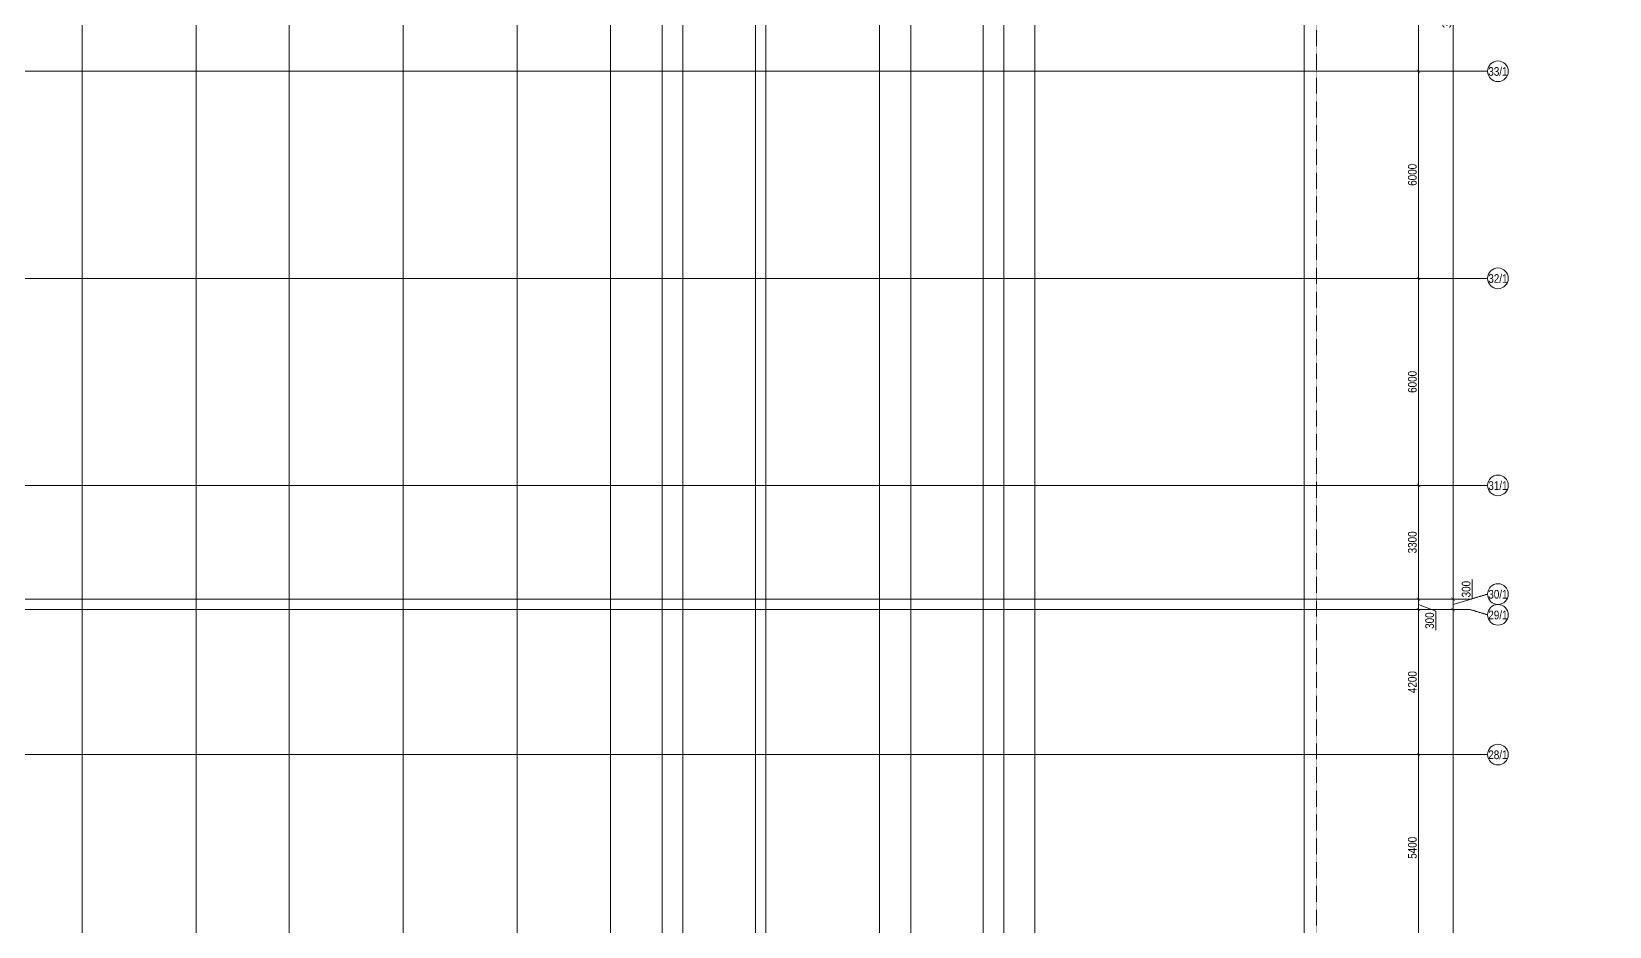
# Model space of a CAD drawing. Header units: millimetres. Extents: x -328335 to 1460319, y -208171 to 164069.
# Drawn here: x 378508 to 424214, y 91320 to 117251 of the extents above; entities that cross this region are included whole.
import ezdxf
from ezdxf import colors
from ezdxf.entities.mleader import LeaderData, LeaderLine
from ezdxf.enums import TextEntityAlignment as Align
from ezdxf.math import Vec2, Vec3

# ---------------------------------------------------------------- set-up
doc = ezdxf.new("R2010")
doc.units = ezdxf.units.MM
doc.header["$LTSCALE"] = 0.5
doc.linetypes.add('CENTER', pattern=[50.8, 31.75, -6.35, 6.35, -6.35])
doc.linetypes.add('DASHED', pattern=[19.05, 12.7, -6.35])
doc.layers.get('Defpoints').update_dxf_attribs({"color": 140})
doc.layers.add('АР_Делит', color=120, linetype='Continuous', lineweight=0, plot=False)
doc.layers.add('АЦ_Выноски', color=7, linetype='Continuous', lineweight=5)
doc.layers.add('РД_Оси_размер', color=8, linetype='Continuous', lineweight=0)
doc.layers.add('РД_Оси_100', color=7, linetype='Continuous', lineweight=0, true_color=0x525252)
doc.styles.add('style1', font='ARIALN.TTF')
doc.styles.add('ккк', font='isocpeur.ttf', dxfattribs={"width": 0.85, "oblique": 15})
doc.dimstyles.new('Dim100_ареал', dxfattribs={"dimscale": 100, "dimtxt": 2.5, "dimasz": 1, "dimexe": 1, "dimexo": 1, "dimgap": 0.5, "dimtad": 1, "dimzin": 12, "dimdsep": 46, "dimtxsty": 'style1', "dimblk": 'ARCHTICK', "dimcen": 1, "dimdle": 1, "dimaunit": 1, "dimadec": 0, "dimazin": 3, "dimtfac": 1, "dimtmove": 1, "dimatfit": 3, "dimldrblk": 'OPEN30', "dimfxl": 2, "dimfxlon": 1, "dimtolj": 1, "dimtzin": 0, "dimlwd": 5, "dimlwe": 5, "dimarcsym": 0})

# ---------------------------------------------------------------- blocks, each defined once
blk = doc.blocks.new('_Dot')
at = {"color": 0, "linetype": 'ByBlock', "lineweight": -2}
blk.add_line((-0.5, 0), (-1, 0), dxfattribs=at)
at = {"color": 0, "linetype": 'ByBlock', "const_width": 0.5}
blk.add_lwpolyline([(-0.25, 0, 1), (0.25, 0, 1)], format="xyb", close=True, dxfattribs=at)
blk = doc.blocks.new('A-iden')
at = {"linetype": 'Continuous', "lineweight": 5}
blk.add_circle((0, -4), 3, dxfattribs=at)
at = {"color": 0, "linetype": 'Continuous', "lineweight": 20, "style": 'ккк', "width": 0.85}
blk.add_attdef('ID', text='', height=4, dxfattribs=at).set_placement((0.31, -3.85), align=Align.MIDDLE_CENTER)
blk = doc.blocks.new('_ArchTick')
at = {"color": 0, "linetype": 'ByBlock', "const_width": 0.15}
blk.add_lwpolyline([(-0.5, -0.5), (0.5, 0.5)], dxfattribs=at)
blk = doc.blocks.new('*D334')
at = {"layer": 'Defpoints', "color": 0, "transparency": 16777216}
for p in [(116910, 96300), (117910, 96300), (116910, 90900)]:
    blk.add_point(p, dxfattribs=at)
at = {"layer": 'РД_Оси_размер', "color": 0, "lineweight": 5, "transparency": 16777216}
for p, q in [((117710, 96300), (118010, 96300)), ((117910, 90800), (117910, 96400)), ((117710, 90900), (118010, 90900))]:
    blk.add_line(p, q, dxfattribs=at)
at = {"layer": 'РД_Оси_размер', "color": 0, "lineweight": 5, "transparency": 16777216, "xscale": 100, "yscale": 100, "zscale": 100}
for p, rotation in [((117910, 96300), 90), ((117910, 90900), 270)]:
    blk.add_blockref('_ArchTick', p, dxfattribs=dict(at, rotation=rotation))
at = {"layer": 'РД_Оси_размер', "color": 0, "transparency": 16777216, "insert": (117732, 93600), "char_height": 250, "attachment_point": 5, "rotation": 90, "style": 'style1'}
blk.add_mtext('\\A1;5400', dxfattribs=at)
blk = doc.blocks.new('_Open30')
at = {"color": 0, "linetype": 'ByBlock', "lineweight": -2}
for p, q in [((-1, 0.27), (0, 0)), ((0, 0), (-1, -0.27)), ((0, 0), (-1, 0))]:
    blk.add_line(p, q, dxfattribs=at)
blk = doc.blocks.new('*D335')
at = {"layer": 'Defpoints', "color": 0, "transparency": 16777216}
for p in [(116910, 100500), (117910, 100500), (116910, 96300)]:
    blk.add_point(p, dxfattribs=at)
at = {"layer": 'РД_Оси_размер', "color": 0, "lineweight": 5, "transparency": 16777216}
for p, q in [((117910, 96200), (117910, 100600)), ((117710, 100500), (118010, 100500)), ((117710, 96300), (118010, 96300))]:
    blk.add_line(p, q, dxfattribs=at)
at = {"layer": 'РД_Оси_размер', "color": 0, "lineweight": 5, "transparency": 16777216, "xscale": 100, "yscale": 100, "zscale": 100}
for p, rotation in [((117910, 100500), 90), ((117910, 96300), 270)]:
    blk.add_blockref('_ArchTick', p, dxfattribs=dict(at, rotation=rotation))
at = {"layer": 'РД_Оси_размер', "color": 0, "transparency": 16777216, "insert": (117732, 98400), "char_height": 250, "attachment_point": 5, "rotation": 90, "style": 'style1'}
blk.add_mtext('\\A1;4200', dxfattribs=at)
blk = doc.blocks.new('*D336')
at = {"layer": 'Defpoints', "color": 0, "transparency": 16777216}
for p in [(116910, 100800), (117910, 100800), (116910, 100500)]:
    blk.add_point(p, dxfattribs=at)
at = {"layer": 'РД_Оси_размер', "color": 0, "lineweight": 5, "transparency": 16777216}
for p, q in [((117710, 100800), (118010, 100800)), ((117910, 100400), (117910, 100900)), ((117910, 100650), (118410, 100458)), ((117710, 100500), (118010, 100500)), ((118410, 100458), (118410, 99905))]:
    blk.add_line(p, q, dxfattribs=at)
at = {"layer": 'РД_Оси_размер', "color": 0, "lineweight": 5, "transparency": 16777216, "xscale": 100, "yscale": 100, "zscale": 100}
for p, rotation in [((117910, 100800), 90), ((117910, 100500), 270)]:
    blk.add_blockref('_ArchTick', p, dxfattribs=dict(at, rotation=rotation))
at = {"layer": 'РД_Оси_размер', "color": 0, "transparency": 16777216, "insert": (118232, 100182), "char_height": 250, "attachment_point": 5, "rotation": 90, "style": 'style1'}
blk.add_mtext('\\A1;300', dxfattribs=at)
blk = doc.blocks.new('*D337')
at = {"layer": 'Defpoints', "color": 0, "transparency": 16777216}
for p in [(116910, 104100), (117910, 104100), (116910, 100800)]:
    blk.add_point(p, dxfattribs=at)
at = {"layer": 'РД_Оси_размер', "color": 0, "lineweight": 5, "transparency": 16777216}
for p, q in [((117710, 104100), (118010, 104100)), ((117910, 100700), (117910, 104200)), ((117710, 100800), (118010, 100800))]:
    blk.add_line(p, q, dxfattribs=at)
at = {"layer": 'РД_Оси_размер', "color": 0, "lineweight": 5, "transparency": 16777216, "xscale": 100, "yscale": 100, "zscale": 100}
for p, rotation in [((117910, 104100), 90), ((117910, 100800), 270)]:
    blk.add_blockref('_ArchTick', p, dxfattribs=dict(at, rotation=rotation))
at = {"layer": 'РД_Оси_размер', "color": 0, "transparency": 16777216, "insert": (117732, 102450), "char_height": 250, "attachment_point": 5, "rotation": 90, "style": 'style1'}
blk.add_mtext('\\A1;3300', dxfattribs=at)
blk = doc.blocks.new('*D338')
at = {"layer": 'Defpoints', "color": 0, "transparency": 16777216}
for p in [(116910, 110100), (117910, 110100), (116910, 104100)]:
    blk.add_point(p, dxfattribs=at)
at = {"layer": 'РД_Оси_размер', "color": 0, "lineweight": 5, "transparency": 16777216}
for p, q in [((117910, 104000), (117910, 110200)), ((117710, 110100), (118010, 110100)), ((117710, 104100), (118010, 104100))]:
    blk.add_line(p, q, dxfattribs=at)
at = {"layer": 'РД_Оси_размер', "color": 0, "lineweight": 5, "transparency": 16777216, "xscale": 100, "yscale": 100, "zscale": 100}
for p, rotation in [((117910, 110100), 90), ((117910, 104100), 270)]:
    blk.add_blockref('_ArchTick', p, dxfattribs=dict(at, rotation=rotation))
at = {"layer": 'РД_Оси_размер', "color": 0, "transparency": 16777216, "insert": (117732, 107100), "char_height": 250, "attachment_point": 5, "rotation": 90, "style": 'style1'}
blk.add_mtext('\\A1;6000', dxfattribs=at)
blk = doc.blocks.new('*D339')
at = {"layer": 'Defpoints', "color": 0, "transparency": 16777216}
for p in [(116910, 116100), (117910, 116100), (116910, 110100)]:
    blk.add_point(p, dxfattribs=at)
at = {"layer": 'РД_Оси_размер', "color": 0, "lineweight": 5, "transparency": 16777216}
for p, q in [((117710, 116100), (118010, 116100)), ((117910, 110000), (117910, 116200)), ((117710, 110100), (118010, 110100))]:
    blk.add_line(p, q, dxfattribs=at)
at = {"layer": 'РД_Оси_размер', "color": 0, "lineweight": 5, "transparency": 16777216, "xscale": 100, "yscale": 100, "zscale": 100}
for p, rotation in [((117910, 116100), 90), ((117910, 110100), 270)]:
    blk.add_blockref('_ArchTick', p, dxfattribs=dict(at, rotation=rotation))
at = {"layer": 'РД_Оси_размер', "color": 0, "transparency": 16777216, "insert": (117732, 113100), "char_height": 250, "attachment_point": 5, "rotation": 90, "style": 'style1'}
blk.add_mtext('\\A1;6000', dxfattribs=at)
blk = doc.blocks.new('*D340')
at = {"layer": 'Defpoints', "color": 0, "transparency": 16777216}
for p in [(116910, 119700), (117910, 119700), (116910, 116100)]:
    blk.add_point(p, dxfattribs=at)
at = {"layer": 'РД_Оси_размер', "color": 0, "lineweight": 5, "transparency": 16777216}
for p, q in [((117910, 116000), (117910, 119800)), ((117710, 119700), (118010, 119700)), ((117710, 116100), (118010, 116100))]:
    blk.add_line(p, q, dxfattribs=at)
at = {"layer": 'РД_Оси_размер', "color": 0, "lineweight": 5, "transparency": 16777216, "xscale": 100, "yscale": 100, "zscale": 100}
for p, rotation in [((117910, 119700), 90), ((117910, 116100), 270)]:
    blk.add_blockref('_ArchTick', p, dxfattribs=dict(at, rotation=rotation))
at = {"layer": 'РД_Оси_размер', "color": 0, "transparency": 16777216, "insert": (117732, 117900), "char_height": 250, "attachment_point": 5, "rotation": 90, "style": 'style1'}
blk.add_mtext('\\A1;3600', dxfattribs=at)
blk = doc.blocks.new('*D45')
at = {"layer": 'Defpoints', "color": 0, "transparency": 16777216}
for p in [(114955, 100500), (118910, 100500), (116910, 69300)]:
    blk.add_point(p, dxfattribs=at)
at = {"layer": 'РД_Оси_размер', "color": 0, "lineweight": 5, "transparency": 16777216}
for p, q in [((118910, 69200), (118910, 100600)), ((118710, 100500), (119010, 100500)), ((118710, 69300), (119010, 69300))]:
    blk.add_line(p, q, dxfattribs=at)
at = {"layer": 'РД_Оси_размер', "color": 0, "lineweight": 5, "transparency": 16777216, "xscale": 100, "yscale": 100, "zscale": 100}
for p, rotation in [((118910, 100500), 90), ((118910, 69300), 270)]:
    blk.add_blockref('_ArchTick', p, dxfattribs=dict(at, rotation=rotation))
at = {"layer": 'РД_Оси_размер', "color": 0, "transparency": 16777216, "insert": (118732, 84900), "char_height": 250, "attachment_point": 5, "rotation": 90, "style": 'style1'}
blk.add_mtext('\\A1;31200', dxfattribs=at)
blk = doc.blocks.new('*D46')
at = {"layer": 'Defpoints', "color": 0, "transparency": 16777216}
for p in [(116910, 100800), (118910, 100800), (114955, 100500)]:
    blk.add_point(p, dxfattribs=at)
at = {"layer": 'РД_Оси_размер', "color": 0, "lineweight": 5, "transparency": 16777216}
for p, q in [((119468, 100817), (119468, 101370)), ((118710, 100800), (119010, 100800)), ((118910, 100400), (118910, 100900)), ((118910, 100650), (119468, 100817)), ((118710, 100500), (119010, 100500))]:
    blk.add_line(p, q, dxfattribs=at)
at = {"layer": 'РД_Оси_размер', "color": 0, "lineweight": 5, "transparency": 16777216, "xscale": 100, "yscale": 100, "zscale": 100}
for p, rotation in [((118910, 100800), 90), ((118910, 100500), 270)]:
    blk.add_blockref('_ArchTick', p, dxfattribs=dict(at, rotation=rotation))
at = {"layer": 'РД_Оси_размер', "color": 0, "transparency": 16777216, "insert": (119290, 101094), "char_height": 250, "attachment_point": 5, "rotation": 90, "style": 'style1'}
blk.add_mtext('\\A1;300', dxfattribs=at)
blk = doc.blocks.new('*D345')
at = {"layer": 'Defpoints', "color": 0, "transparency": 16777216}
for p in [(116910, 134700), (118910, 134700), (116910, 100800)]:
    blk.add_point(p, dxfattribs=at)
at = {"layer": 'РД_Оси_размер', "color": 0, "lineweight": 5, "transparency": 16777216}
for p, q in [((118710, 134700), (119010, 134700)), ((118910, 100700), (118910, 134800)), ((118710, 100800), (119010, 100800))]:
    blk.add_line(p, q, dxfattribs=at)
at = {"layer": 'РД_Оси_размер', "color": 0, "lineweight": 5, "transparency": 16777216, "xscale": 100, "yscale": 100, "zscale": 100}
for p, rotation in [((118910, 134700), 90), ((118910, 100800), 270)]:
    blk.add_blockref('_ArchTick', p, dxfattribs=dict(at, rotation=rotation))
at = {"layer": 'РД_Оси_размер', "color": 0, "transparency": 16777216, "insert": (118732, 117750), "char_height": 250, "attachment_point": 5, "rotation": 90, "style": 'style1'}
blk.add_mtext('\\A1;33900', dxfattribs=at)
blk = doc.blocks.new('СОШ_2200_АР_ОСИ_М100_28.05.24')
at = {"layer": 'АР_Делит', "color": 5, "linetype": 'DASHED'}
blk.add_lwpolyline([(-355, 100855), (37145, 100855), (37145, 129155), (72745, 129155), (72745, 135155), (114955, 135155), (114955, -355), (93595.036, -355), (93595.036, 13855), (94145, 13855), (94145, 68320), (66055, 68320), (66055, 13857.73), (83455, 13857.73), (83455, -355), (45245, -355), (45245, 13145), (44695, 13145), (44695, 26755), (45245, 26755), (45245, 68320), (20455, 68320)], dxfattribs=at)
at = {"layer": 'РД_Оси_100', "color": 8, "linetype": 'CENTER', "true_color": 0x808080}
for p, q in [((79200, -6155), (79200, 139938.679)), ((85200, -6155), (85200, 139938.679)), ((88500, -6155), (88500, 139938.679)), ((91800, -6155), (91800, 139938.679)), ((94500, -6155), (94500, 139938.679)), ((96000, -6155), (96000, 139938.679)), ((102300, -6155), (102300, 139938.679)), ((114600, -6155), (114600, 139938.679)), ((-5954.958, 116100), (119910, 116100)), ((35037.55, 116100), (119910, 116100)), ((-5954.958, 110100), (119910, 110100)), ((35037.55, 110100), (119910, 110100)), ((-5954.958, 104100), (119910, 104100)), ((-5954.958, 96300), (119910, 96300))]:
    blk.add_line(p, q, dxfattribs=at)
for points in [[(82500, 139938.679), (82500, -6155)], [(96600, -6155), (96600, 139938.679)], [(98700, -6194.98), (98700, 139538.679), (98550, 139938.679)], [(99000, -6195.83), (99000, 139538.679), (99150, 139938.679)], [(103200, -6155), (103200, 139938.679)], [(105300, -6155), (105300, 139938.679)], [(105900, 139938.679), (105900, -6155)], [(106800, -6155), (106800, 139938.679)], [(119910, 100950), (119410, 100800), (-5454.958, 100800), (-5954.958, 100950)], [(119910, 100350), (119410, 100500), (-5454.958, 100500), (-5954.958, 100350)]]:
    blk.add_lwpolyline(points, dxfattribs=at)
at = {"layer": 'РД_Оси_100', "color": 0}
ref = blk.add_blockref('A-iden', (120210, 116500), dxfattribs=dict(at, xscale=100, yscale=100, zscale=100))
ref.add_attrib('ID', '33/1', dxfattribs={"layer": '0', "linetype": 'Continuous', "height": 250, "style": 'style1'}).set_placement((120210, 116100), align=Align.MIDDLE)
ref = blk.add_blockref('A-iden', (120210, 110500), dxfattribs=dict(at, xscale=100, yscale=100, zscale=100))
ref.add_attrib('ID', '32/1', dxfattribs={"layer": '0', "linetype": 'Continuous', "height": 250, "style": 'style1'}).set_placement((120210, 110100), align=Align.MIDDLE)
ref = blk.add_blockref('A-iden', (120210, 104500), dxfattribs=dict(at, xscale=100, yscale=100, zscale=100))
ref.add_attrib('ID', '31/1', dxfattribs={"layer": '0', "linetype": 'Continuous', "height": 250, "style": 'style1'}).set_placement((120210, 104100), align=Align.MIDDLE)
ref = blk.add_blockref('A-iden', (120210, 101350), dxfattribs=dict(at, xscale=100, yscale=100, zscale=100))
ref.add_attrib('ID', '30/1', dxfattribs={"layer": '0', "linetype": 'Continuous', "height": 250, "style": 'style1'}).set_placement((120210, 100950), align=Align.MIDDLE)
ref = blk.add_blockref('A-iden', (120210, 100750), dxfattribs=dict(at, xscale=100, yscale=100, zscale=100))
ref.add_attrib('ID', '29/1', dxfattribs={"layer": '0', "linetype": 'Continuous', "height": 250, "style": 'style1'}).set_placement((120210, 100350), align=Align.MIDDLE)
ref = blk.add_blockref('A-iden', (120210, 96700), dxfattribs=dict(at, xscale=100, yscale=100, zscale=100))
ref.add_attrib('ID', '28/1', dxfattribs={"layer": '0', "linetype": 'Continuous', "height": 250, "style": 'style1'}).set_placement((120210, 96300), align=Align.MIDDLE)
at = {"layer": 'РД_Оси_размер'}
for base, p1, p2, picture, middle in [((118910, 134700), (116910, 100800), (116910, 134700), '*D345', (118732.357, 117750)), ((117910, 119700), (116910, 116100), (116910, 119700), '*D340', (117732.357, 117900)), ((117910, 116100), (116910, 110100), (116910, 116100), '*D339', (117732.357, 113100)), ((117910, 110100), (116910, 104100), (116910, 110100), '*D338', (117732.357, 107100)), ((117910, 104100), (116910, 100800), (116910, 104100), '*D337', (117732.357, 102450)), ((118910, 100800), (114955, 100500), (116910, 100800), '*D46', (119290.286, 100867.379)), ((118910, 100500), (116910, 69300), (114955, 100500), '*D45', (118732.357, 84900)), ((117910, 100500), (116910, 96300), (116910, 100500), '*D335', (117732.357, 98400)), ((117910, 96300), (116910, 90900), (116910, 96300), '*D334', (117732.357, 93600))]:
    dim = blk.add_linear_dim(base=base, p1=p1, p2=p2, angle=90, dimstyle='Dim100_ареал', dxfattribs=at)
    dim.commit()
    dim.dimension.update_dxf_attribs({"geometry": picture, "text_midpoint": middle})
dim = blk.add_linear_dim(base=(117910, 100800), p1=(116910, 100500), p2=(116910, 100800), angle=90, dimstyle='Dim100_ареал', dxfattribs=at)
dim.commit()
dim.dimension.update_dxf_attribs({"geometry": '*D336', "text_midpoint": (118410, 100407.707), "dimtype": 160})

msp = doc.modelspace()

# ---------------------------------------------------------------- block references
at = {"layer": 'РД_Оси_100'}
msp.add_blockref('СОШ_2200_АР_ОСИ_М100_28.05.24', (300774.217, 0), dxfattribs=at)

# ---------------------------------------------------------------- leaders
at = {"layer": 'АЦ_Выноски'}
ml = msp.add_multileader_mtext('Standard', dxfattribs=at)
ml.set_content('\\pxa0.66667;Аккустические подвесные панели из минерального \\Pстекловолокна. %%C800, %%C1200мм. \\PАкцентные цвета: {\\C240;\\c2367469;NSC S 2060-Y60R, NSC S 3060-Y30R\\PПривязку см. раздел АИ}', color=256, style='style1')
ml.set_leader_properties(color=256)
ml.set_arrow_properties(name='DOT')
ml.build(insert=Vec2(0, 0))
ml.multileader.update_dxf_attribs({"has_dogleg": 0, "text_left_attachment_type": 6, "text_right_attachment_type": 6, "arrow_head_size": 200, "scale": 100})
ctx = ml.context
ctx.base_point, ctx.scale, ctx.char_height, ctx.arrow_head_size, ctx.landing_gap_size, ctx.plane_origin, ctx.plane_x_axis, ctx.plane_y_axis = Vec3(106799.735, 115044.938), 100, 250, 200, 50, Vec3(102097.378, 116521.53), Vec3(1, 0.00000001), Vec3(-0.00000001, 1)
ctx.left_attachment, ctx.right_attachment = 6, 6
notes = []
notes.append((ctx, [(1, (1, 1, 0), (105999.735, 115044.938), (1, 0.00000001), 800, [(1, [(98503.696, 113784.089), (98470.362, 116758.663)], 0, [])])]))
ctx.mtext.insert, ctx.mtext.text_direction, ctx.mtext.rotation, ctx.mtext.width, ctx.mtext.line_spacing_factor, ctx.mtext.flow_direction = Vec3(106849.735, 115368.438), Vec3(1, 0.00000001), 0.00000001, 11047.033, 0.8, 5
ml = msp.add_multileader_mtext('Standard', dxfattribs=at)
ml.set_content('\\pxa0.66667;Аккустические подвесные \\Pпанели из минерального \\Pстекловолокна. \\P\\pa0.25;%%C800, %%C1200мм.\\P\\pa0.66667;Акцентный цвет: {\\C240;\\c2367469;NSC S 2020-R60B\\Pпривязку см. раздел АИ}', color=256, style='style1')
ml.set_leader_properties(color=256)
ml.set_arrow_properties(name='DOT')
ml.build(insert=Vec2(0, 0))
ml.multileader.update_dxf_attribs({"has_dogleg": 0, "text_left_attachment_type": 6, "text_right_attachment_type": 6, "arrow_head_size": 200, "scale": 100})
ctx = ml.context
ctx.base_point, ctx.scale, ctx.char_height, ctx.arrow_head_size, ctx.landing_gap_size, ctx.plane_origin, ctx.plane_x_axis, ctx.plane_y_axis = Vec3(93032.143, 94242.652), 100, 250, 200, 50, Vec3(100610.13, 100858.648), Vec3(1, 0.00000001), Vec3(-0.00000001, 1)
ctx.left_attachment, ctx.right_attachment = 6, 6
notes.append((ctx, [(0, (1, 1, 0), (98625.868, 94242.652), (-1, -0.00000001), 800, [(0, [(100339.612, 94913.963), (101568.863, 96742.148)], 0, [])])]))
ctx.mtext.insert, ctx.mtext.text_direction, ctx.mtext.rotation, ctx.mtext.width, ctx.mtext.line_spacing_factor, ctx.mtext.flow_direction = Vec3(93082.143, 94566.151), Vec3(1, 0.00000001), 0.00000001, 11047.033, 0.8, 5
for ctx, leaders in notes:
    for number, flags, end, landing, length, lines in leaders:
        leader = LeaderData()
        leader.index, (leader.has_last_leader_line, leader.has_dogleg_vector, leader.attachment_direction) = number, flags
        leader.last_leader_point, leader.dogleg_vector, leader.dogleg_length = Vec3(end), Vec3(landing), length
        for number, points, colour, breaks in lines:
            line = LeaderLine()
            line.index, line.vertices, line.color, line.breaks = number, Vec3.list(points), colors.encode_raw_color(colour), breaks
            leader.lines.append(line)
        ctx.leaders.append(leader)

doc.saveas('drawing.dxf')
